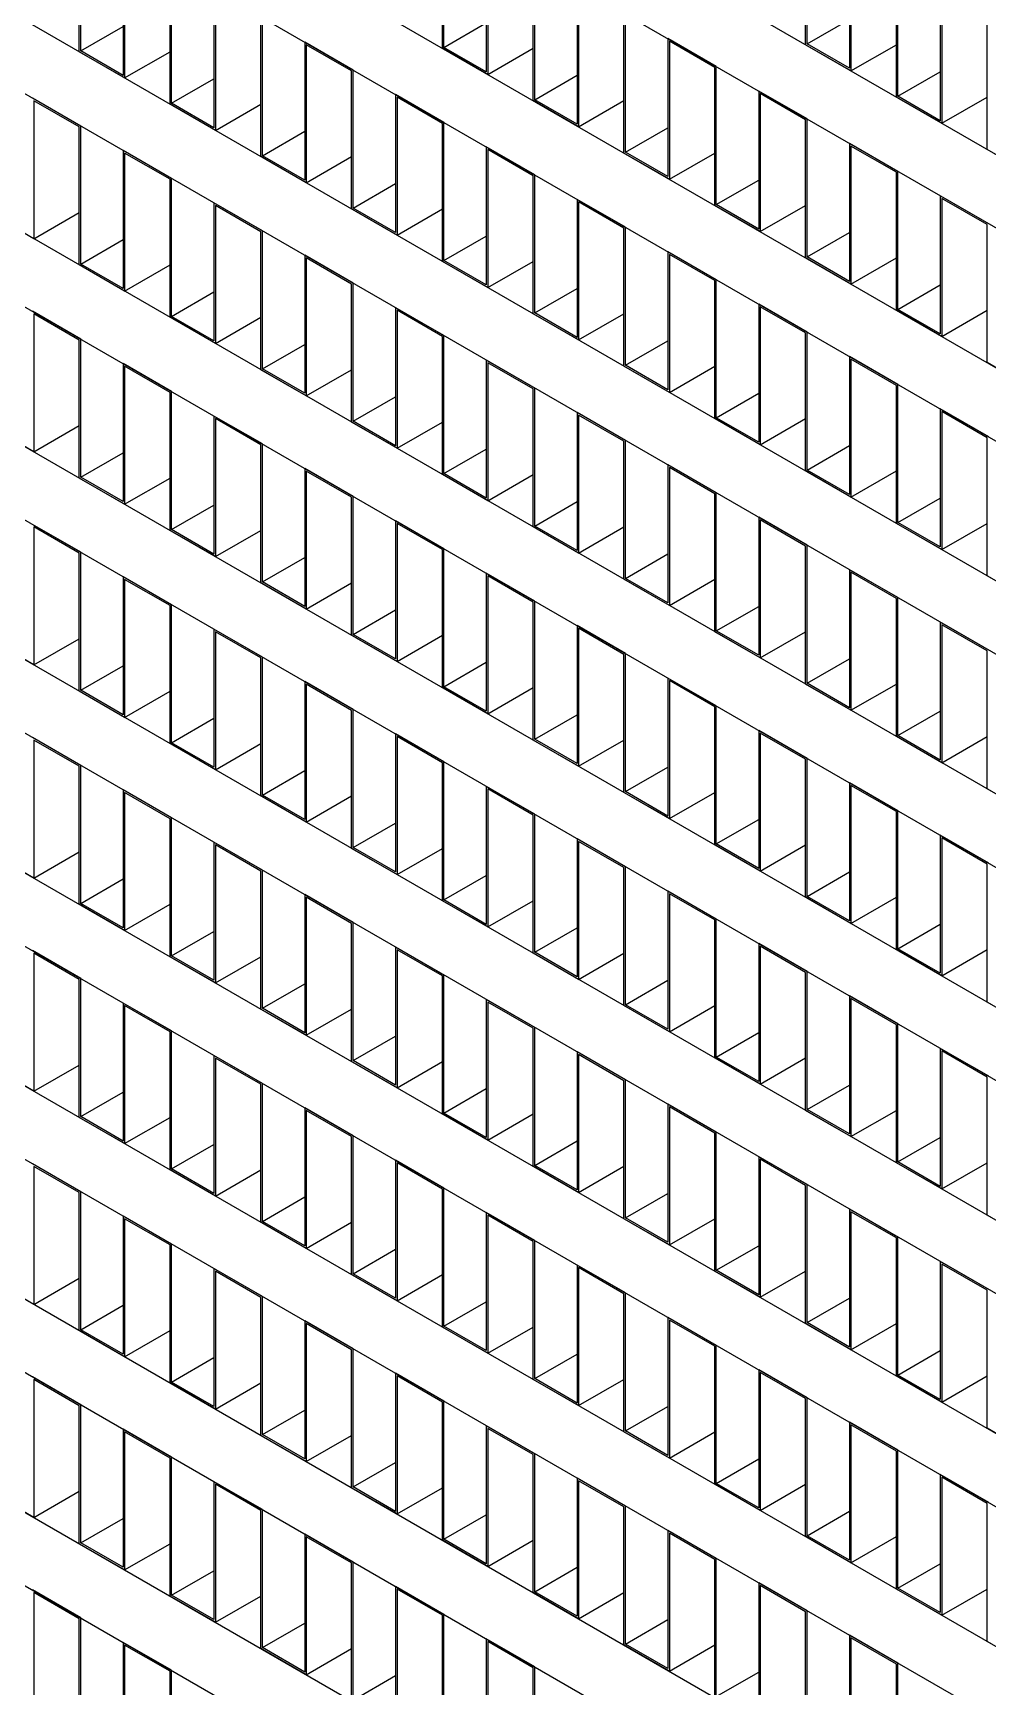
# Model space of a CAD drawing. Header units: millimetres. Extents: x -8604 to -3995, y 3123 to 6155.
# Drawn here: x -6828.1 to -6783.5, y 4936 to 5013.3 of the extents above; entities that cross this region are included whole.
import ezdxf

# ---------------------------------------------------------------- set-up
doc = ezdxf.new("R2010")
doc.units = ezdxf.units.MM

msp = doc.modelspace()

# ---------------------------------------------------------------- linework, layer by layer
at = {"color": 7, "linetype": 'Continuous', "lineweight": 25}
for p, q in [((-6930.856, 5092.939), (-6649.428, 4930.474)), ((-6930.856, 5089.509), (-6649.428, 4927.044)), ((-6930.856, 5082.977), (-6649.428, 4920.512)), ((-6930.856, 5079.547), (-6649.428, 4917.082)), ((-6930.856, 5073.015), (-6650.258, 4911.029)), ((-6930.856, 5069.586), (-6650.173, 4907.551)), ((-6930.856, 5063.053), (-6650.2, 4901.034)), ((-6930.856, 5059.624), (-6652.826, 4899.121)), ((-6930.856, 5053.092), (-6656.852, 4894.912)), ((-6930.856, 5049.662), (-6656.852, 4891.483)), ((-6930.856, 5043.13), (-6656.852, 4884.951)), ((-6930.856, 5039.7), (-6656.852, 4881.521)), ((-6930.856, 5033.168), (-6649.428, 4870.703)), ((-6930.856, 5029.738), (-6649.428, 4867.273)), ((-6930.856, 5023.206), (-6649.428, 4860.741)), ((-6930.856, 5019.777), (-6649.428, 4857.311)), ((-6791.98, 5012.767), (-6791.98, 5019.218)), ((-6791.91, 5012.808), (-6791.91, 5019.259)), ((-6825.921, 5012.438), (-6825.921, 5018.888)), ((-6825.851, 5012.478), (-6825.851, 5018.929)), ((-6808.951, 5012.603), (-6808.951, 5019.053)), ((-6808.88, 5012.643), (-6808.88, 5019.094)), ((-6823.871, 5017.786), (-6823.871, 5011.336)), ((-6823.8, 5017.664), (-6823.8, 5011.213)), ((-6806.9, 5017.951), (-6806.9, 5011.5)), ((-6806.83, 5017.829), (-6806.83, 5011.378)), ((-6789.93, 5018.116), (-6789.93, 5011.665)), ((-6789.859, 5017.994), (-6789.859, 5011.543)), ((-6821.679, 5009.988), (-6821.679, 5016.439)), ((-6821.608, 5010.029), (-6821.608, 5016.48)), ((-6804.708, 5010.153), (-6804.708, 5016.604)), ((-6804.637, 5010.194), (-6804.637, 5016.645)), ((-6787.738, 5010.318), (-6787.738, 5016.769)), ((-6787.667, 5010.359), (-6787.667, 5016.81)), ((-6802.658, 5015.502), (-6802.658, 5009.051)), ((-6802.587, 5015.379), (-6802.587, 5008.929)), ((-6785.687, 5015.667), (-6785.687, 5009.216)), ((-6785.616, 5015.544), (-6785.616, 5009.094)), ((-6819.628, 5015.337), (-6819.628, 5008.886)), ((-6819.557, 5015.214), (-6819.557, 5008.764)), ((-6817.436, 5007.539), (-6817.436, 5013.99)), ((-6817.365, 5007.58), (-6817.365, 5014.031)), ((-6800.466, 5007.704), (-6800.466, 5014.155)), ((-6800.395, 5007.745), (-6800.395, 5014.196)), ((-6791.91, 5012.808), (-6789.93, 5013.951)), ((-6783.495, 5007.869), (-6783.495, 5014.32)), ((-6930.856, 5013.244), (-6649.428, 4850.779)), ((-6825.851, 5012.478), (-6823.871, 5013.621)), ((-6808.88, 5012.643), (-6806.9, 5013.786)), ((-6798.415, 5013.053), (-6798.415, 5006.602)), ((-6796.152, 5011.746), (-6798.415, 5013.053)), ((-6823.8, 5011.213), (-6825.921, 5012.438)), ((-6823.871, 5011.336), (-6825.851, 5012.478)), ((-6823.8, 5011.213), (-6821.679, 5012.438)), ((-6815.386, 5012.888), (-6815.386, 5006.437)), ((-6813.123, 5011.581), (-6815.386, 5012.888)), ((-6813.193, 5011.541), (-6815.315, 5012.765)), ((-6815.315, 5012.765), (-6815.315, 5006.315)), ((-6806.83, 5011.378), (-6808.951, 5012.603)), ((-6806.9, 5011.5), (-6808.88, 5012.643)), ((-6806.83, 5011.378), (-6804.708, 5012.603)), ((-6796.223, 5011.706), (-6798.344, 5012.93)), ((-6798.344, 5012.93), (-6798.344, 5006.479)), ((-6789.859, 5011.543), (-6791.98, 5012.767)), ((-6789.93, 5011.665), (-6791.91, 5012.808)), ((-6789.859, 5011.543), (-6787.738, 5012.767)), ((-6813.193, 5005.09), (-6813.193, 5011.541)), ((-6813.123, 5005.131), (-6813.123, 5011.581)), ((-6796.223, 5005.255), (-6796.223, 5011.706)), ((-6796.152, 5005.296), (-6796.152, 5011.746)), ((-6787.667, 5010.359), (-6785.687, 5011.502)), ((-6821.608, 5010.029), (-6819.628, 5011.172)), ((-6804.637, 5010.194), (-6802.658, 5011.337)), ((-6825.851, 5008.967), (-6828.113, 5010.274)), ((-6825.921, 5008.927), (-6828.043, 5010.151)), ((-6828.043, 5010.151), (-6828.043, 5003.7)), ((-6819.557, 5008.764), (-6821.679, 5009.988)), ((-6819.628, 5008.886), (-6821.608, 5010.029)), ((-6819.557, 5008.764), (-6817.436, 5009.988)), ((-6811.143, 5010.439), (-6811.143, 5003.988)), ((-6808.88, 5009.132), (-6811.143, 5010.439)), ((-6808.951, 5009.091), (-6811.072, 5010.316)), ((-6811.072, 5010.316), (-6811.072, 5003.865)), ((-6802.587, 5008.929), (-6804.708, 5010.153)), ((-6802.658, 5009.051), (-6804.637, 5010.194)), ((-6802.587, 5008.929), (-6800.466, 5010.153)), ((-6794.172, 5010.603), (-6794.172, 5004.153)), ((-6791.91, 5009.297), (-6794.172, 5010.603)), ((-6791.98, 5009.256), (-6794.102, 5010.481)), ((-6794.102, 5010.481), (-6794.102, 5004.03)), ((-6785.616, 5009.094), (-6787.738, 5010.318)), ((-6785.687, 5009.216), (-6787.667, 5010.359)), ((-6785.616, 5009.094), (-6783.495, 5010.318)), ((-6930.856, 5009.815), (-6649.428, 4847.35)), ((-6791.98, 5002.806), (-6791.98, 5009.256)), ((-6791.91, 5002.846), (-6791.91, 5009.297)), ((-6825.921, 5002.476), (-6825.921, 5008.927)), ((-6825.851, 5002.517), (-6825.851, 5008.967)), ((-6817.365, 5007.58), (-6815.386, 5008.723)), ((-6808.951, 5002.641), (-6808.951, 5009.091)), ((-6808.88, 5002.682), (-6808.88, 5009.132)), ((-6800.395, 5007.745), (-6798.415, 5008.888)), ((-6823.871, 5007.824), (-6823.871, 5001.374)), ((-6821.608, 5006.518), (-6823.871, 5007.824)), ((-6821.679, 5006.477), (-6823.8, 5007.702)), ((-6823.8, 5007.702), (-6823.8, 5001.251)), ((-6806.9, 5007.989), (-6806.9, 5001.539)), ((-6804.637, 5006.683), (-6806.9, 5007.989)), ((-6804.708, 5006.642), (-6806.83, 5007.867)), ((-6806.83, 5007.867), (-6806.83, 5001.416)), ((-6798.344, 5006.479), (-6800.466, 5007.704)), ((-6798.415, 5006.602), (-6800.395, 5007.745)), ((-6798.344, 5006.479), (-6796.223, 5007.704)), ((-6789.93, 5008.154), (-6789.93, 5001.704)), ((-6787.667, 5006.848), (-6789.93, 5008.154)), ((-6787.738, 5006.807), (-6789.859, 5008.032)), ((-6789.859, 5008.032), (-6789.859, 5001.581)), ((-6781.374, 5006.644), (-6783.495, 5007.869)), ((-6815.315, 5006.315), (-6817.436, 5007.539)), ((-6815.386, 5006.437), (-6817.365, 5007.58)), ((-6815.315, 5006.315), (-6813.193, 5007.539)), ((-6787.667, 5000.397), (-6787.667, 5006.848)), ((-6821.679, 5000.027), (-6821.679, 5006.477)), ((-6821.608, 5000.067), (-6821.608, 5006.518)), ((-6813.123, 5005.131), (-6811.143, 5006.274)), ((-6804.708, 5000.192), (-6804.708, 5006.642)), ((-6804.637, 5000.232), (-6804.637, 5006.683)), ((-6796.152, 5005.296), (-6794.172, 5006.439)), ((-6787.738, 5000.356), (-6787.738, 5006.807)), ((-6819.628, 5005.375), (-6819.628, 4998.924)), ((-6817.365, 5004.069), (-6819.628, 5005.375)), ((-6802.658, 5005.54), (-6802.658, 4999.089)), ((-6800.395, 5004.234), (-6802.658, 5005.54)), ((-6800.466, 5004.193), (-6802.587, 5005.418)), ((-6802.587, 5005.418), (-6802.587, 4998.967)), ((-6794.172, 5004.153), (-6796.152, 5005.296)), ((-6785.687, 5005.705), (-6785.687, 4999.254)), ((-6783.424, 5004.399), (-6785.687, 5005.705)), ((-6783.495, 5004.358), (-6785.616, 5005.582)), ((-6785.616, 5005.582), (-6785.616, 4999.132)), ((-6828.043, 5003.7), (-6830.164, 5004.925)), ((-6828.043, 5003.7), (-6825.921, 5004.925)), ((-6817.436, 5004.028), (-6819.557, 5005.253)), ((-6819.557, 5005.253), (-6819.557, 4998.802)), ((-6811.072, 5003.865), (-6813.193, 5005.09)), ((-6811.143, 5003.988), (-6813.123, 5005.131)), ((-6811.072, 5003.865), (-6808.951, 5005.09)), ((-6794.102, 5004.03), (-6796.223, 5005.255)), ((-6794.102, 5004.03), (-6791.98, 5005.255)), ((-6817.436, 4997.577), (-6817.436, 5004.028)), ((-6817.365, 4997.618), (-6817.365, 5004.069)), ((-6808.88, 5002.682), (-6806.9, 5003.825)), ((-6800.466, 4997.742), (-6800.466, 5004.193)), ((-6800.395, 4997.783), (-6800.395, 5004.234)), ((-6791.91, 5002.846), (-6789.93, 5003.989)), ((-6783.495, 4997.907), (-6783.495, 5004.358)), ((-6930.856, 5003.283), (-6649.428, 4840.817)), ((-6825.851, 5002.517), (-6823.871, 5003.66)), ((-6798.415, 5003.091), (-6798.415, 4996.64)), ((-6796.152, 5001.785), (-6798.415, 5003.091)), ((-6823.8, 5001.251), (-6825.921, 5002.476)), ((-6823.871, 5001.374), (-6825.851, 5002.517)), ((-6823.8, 5001.251), (-6821.679, 5002.476)), ((-6815.386, 5002.926), (-6815.386, 4996.475)), ((-6813.123, 5001.62), (-6815.386, 5002.926)), ((-6813.193, 5001.579), (-6815.315, 5002.803)), ((-6815.315, 5002.803), (-6815.315, 4996.353)), ((-6806.83, 5001.416), (-6808.951, 5002.641)), ((-6806.9, 5001.539), (-6808.88, 5002.682)), ((-6806.83, 5001.416), (-6804.708, 5002.641)), ((-6796.223, 5001.744), (-6798.344, 5002.968)), ((-6798.344, 5002.968), (-6798.344, 4996.518)), ((-6789.859, 5001.581), (-6791.98, 5002.806)), ((-6789.93, 5001.704), (-6791.91, 5002.846)), ((-6789.859, 5001.581), (-6787.738, 5002.806)), ((-6813.193, 4995.128), (-6813.193, 5001.579)), ((-6813.123, 4995.169), (-6813.123, 5001.62)), ((-6796.223, 4995.293), (-6796.223, 5001.744)), ((-6796.152, 4995.334), (-6796.152, 5001.785)), ((-6787.667, 5000.397), (-6785.687, 5001.54)), ((-6821.608, 5000.067), (-6819.628, 5001.21)), ((-6804.637, 5000.232), (-6802.658, 5001.375)), ((-6825.851, 4999.006), (-6828.113, 5000.312)), ((-6825.921, 4998.965), (-6828.043, 5000.189)), ((-6828.043, 5000.189), (-6828.043, 4993.739)), ((-6819.557, 4998.802), (-6821.679, 5000.027)), ((-6819.628, 4998.924), (-6821.608, 5000.067)), ((-6819.557, 4998.802), (-6817.436, 5000.027)), ((-6811.143, 5000.477), (-6811.143, 4994.026)), ((-6808.88, 4999.17), (-6811.143, 5000.477)), ((-6808.951, 4999.13), (-6811.072, 5000.354)), ((-6811.072, 5000.354), (-6811.072, 4993.904)), ((-6802.587, 4998.967), (-6804.708, 5000.192)), ((-6802.658, 4999.089), (-6804.637, 5000.232)), ((-6802.587, 4998.967), (-6800.466, 5000.192)), ((-6794.172, 5000.642), (-6794.172, 4994.191)), ((-6791.91, 4999.335), (-6794.172, 5000.642)), ((-6791.98, 4999.295), (-6794.102, 5000.519)), ((-6794.102, 5000.519), (-6794.102, 4994.068)), ((-6785.616, 4999.132), (-6787.738, 5000.356)), ((-6785.687, 4999.254), (-6787.667, 5000.397)), ((-6785.616, 4999.132), (-6783.495, 5000.356)), ((-6930.856, 4999.853), (-6649.428, 4837.388)), ((-6808.951, 4992.679), (-6808.951, 4999.13)), ((-6808.88, 4992.72), (-6808.88, 4999.17)), ((-6791.98, 4992.844), (-6791.98, 4999.295)), ((-6791.91, 4992.885), (-6791.91, 4999.335)), ((-6825.921, 4992.514), (-6825.921, 4998.965)), ((-6825.851, 4992.555), (-6825.851, 4999.006)), ((-6817.365, 4997.618), (-6815.386, 4998.761)), ((-6800.395, 4997.783), (-6798.415, 4998.926)), ((-6823.871, 4997.863), (-6823.871, 4991.412)), ((-6821.608, 4996.556), (-6823.871, 4997.863)), ((-6821.679, 4996.515), (-6823.8, 4997.74)), ((-6823.8, 4997.74), (-6823.8, 4991.289)), ((-6815.315, 4996.353), (-6817.436, 4997.577)), ((-6815.386, 4996.475), (-6817.365, 4997.618)), ((-6815.315, 4996.353), (-6813.193, 4997.577)), ((-6806.9, 4998.027), (-6806.9, 4991.577)), ((-6804.637, 4996.721), (-6806.9, 4998.027)), ((-6804.708, 4996.68), (-6806.83, 4997.905)), ((-6806.83, 4997.905), (-6806.83, 4991.454)), ((-6798.344, 4996.518), (-6800.466, 4997.742)), ((-6798.415, 4996.64), (-6800.395, 4997.783)), ((-6798.344, 4996.518), (-6796.223, 4997.742)), ((-6789.93, 4998.192), (-6789.93, 4991.742)), ((-6787.667, 4996.886), (-6789.93, 4998.192)), ((-6787.738, 4996.845), (-6789.859, 4998.07)), ((-6789.859, 4998.07), (-6789.859, 4991.619)), ((-6781.374, 4996.683), (-6783.495, 4997.907)), ((-6787.738, 4990.395), (-6787.738, 4996.845)), ((-6787.667, 4990.435), (-6787.667, 4996.886)), ((-6821.679, 4990.065), (-6821.679, 4996.515)), ((-6821.608, 4990.106), (-6821.608, 4996.556)), ((-6813.123, 4995.169), (-6811.143, 4996.312)), ((-6804.708, 4990.23), (-6804.708, 4996.68)), ((-6804.637, 4990.271), (-6804.637, 4996.721)), ((-6796.152, 4995.334), (-6794.172, 4996.477)), ((-6819.628, 4995.413), (-6819.628, 4988.963)), ((-6817.365, 4994.107), (-6819.628, 4995.413)), ((-6817.436, 4994.066), (-6819.557, 4995.291)), ((-6819.557, 4995.291), (-6819.557, 4988.84)), ((-6802.658, 4995.578), (-6802.658, 4989.128)), ((-6800.395, 4994.272), (-6802.658, 4995.578)), ((-6800.466, 4994.231), (-6802.587, 4995.456)), ((-6802.587, 4995.456), (-6802.587, 4989.005)), ((-6794.102, 4994.068), (-6796.223, 4995.293)), ((-6794.172, 4994.191), (-6796.152, 4995.334)), ((-6794.102, 4994.068), (-6791.98, 4995.293)), ((-6785.687, 4995.743), (-6785.687, 4989.292)), ((-6783.424, 4994.437), (-6785.687, 4995.743)), ((-6783.495, 4994.396), (-6785.616, 4995.621)), ((-6785.616, 4995.621), (-6785.616, 4989.17)), ((-6828.043, 4993.739), (-6830.164, 4994.963)), ((-6828.043, 4993.739), (-6825.921, 4994.963)), ((-6811.072, 4993.904), (-6813.193, 4995.128)), ((-6811.143, 4994.026), (-6813.123, 4995.169)), ((-6811.072, 4993.904), (-6808.951, 4995.128)), ((-6825.851, 4992.555), (-6823.871, 4993.698)), ((-6817.436, 4987.616), (-6817.436, 4994.066)), ((-6817.365, 4987.656), (-6817.365, 4994.107)), ((-6808.88, 4992.72), (-6806.9, 4993.863)), ((-6800.466, 4987.78), (-6800.466, 4994.231)), ((-6800.395, 4987.821), (-6800.395, 4994.272)), ((-6791.91, 4992.885), (-6789.93, 4994.028)), ((-6783.495, 4987.945), (-6783.495, 4994.396)), ((-6815.386, 4992.964), (-6815.386, 4986.513)), ((-6813.123, 4991.658), (-6815.386, 4992.964)), ((-6798.415, 4993.129), (-6798.415, 4986.678)), ((-6796.152, 4991.823), (-6798.415, 4993.129)), ((-6796.223, 4991.782), (-6798.344, 4993.007)), ((-6798.344, 4993.007), (-6798.344, 4986.556)), ((-6823.8, 4991.289), (-6825.921, 4992.514)), ((-6823.871, 4991.412), (-6825.851, 4992.555)), ((-6823.8, 4991.289), (-6821.679, 4992.514)), ((-6813.193, 4991.617), (-6815.315, 4992.842)), ((-6815.315, 4992.842), (-6815.315, 4986.391)), ((-6806.83, 4991.454), (-6808.951, 4992.679)), ((-6806.9, 4991.577), (-6808.88, 4992.72)), ((-6806.83, 4991.454), (-6804.708, 4992.679)), ((-6789.859, 4991.619), (-6791.98, 4992.844)), ((-6789.93, 4991.742), (-6791.91, 4992.885)), ((-6789.859, 4991.619), (-6787.738, 4992.844)), ((-6813.193, 4985.166), (-6813.193, 4991.617)), ((-6813.123, 4985.207), (-6813.123, 4991.658)), ((-6804.637, 4990.271), (-6802.658, 4991.414)), ((-6796.223, 4985.331), (-6796.223, 4991.782)), ((-6796.152, 4985.372), (-6796.152, 4991.823)), ((-6787.667, 4990.435), (-6785.687, 4991.578)), ((-6821.608, 4990.106), (-6819.628, 4991.249)), ((-6794.172, 4990.68), (-6794.172, 4984.229)), ((-6791.91, 4989.374), (-6794.172, 4990.68)), ((-6825.851, 4989.044), (-6828.113, 4990.35)), ((-6825.921, 4989.003), (-6828.043, 4990.228)), ((-6828.043, 4990.228), (-6828.043, 4983.777)), ((-6819.557, 4988.84), (-6821.679, 4990.065)), ((-6819.628, 4988.963), (-6821.608, 4990.106)), ((-6819.557, 4988.84), (-6817.436, 4990.065)), ((-6811.143, 4990.515), (-6811.143, 4984.064)), ((-6808.88, 4989.209), (-6811.143, 4990.515)), ((-6808.951, 4989.168), (-6811.072, 4990.392)), ((-6811.072, 4990.392), (-6811.072, 4983.942)), ((-6802.587, 4989.005), (-6804.708, 4990.23)), ((-6802.658, 4989.128), (-6804.637, 4990.271)), ((-6802.587, 4989.005), (-6800.466, 4990.23)), ((-6791.98, 4989.333), (-6794.102, 4990.557)), ((-6794.102, 4990.557), (-6794.102, 4984.107)), ((-6785.616, 4989.17), (-6787.738, 4990.395)), ((-6785.687, 4989.292), (-6787.667, 4990.435)), ((-6785.616, 4989.17), (-6783.495, 4990.395)), ((-6808.951, 4982.717), (-6808.951, 4989.168)), ((-6808.88, 4982.758), (-6808.88, 4989.209)), ((-6791.98, 4982.882), (-6791.98, 4989.333)), ((-6791.91, 4982.923), (-6791.91, 4989.374)), ((-6825.921, 4982.552), (-6825.921, 4989.003)), ((-6825.851, 4982.593), (-6825.851, 4989.044)), ((-6817.365, 4987.656), (-6815.386, 4988.799)), ((-6800.395, 4987.821), (-6798.415, 4988.964)), ((-6823.871, 4987.901), (-6823.871, 4981.45)), ((-6821.608, 4986.595), (-6823.871, 4987.901)), ((-6821.679, 4986.554), (-6823.8, 4987.778)), ((-6823.8, 4987.778), (-6823.8, 4981.328)), ((-6815.315, 4986.391), (-6817.436, 4987.616)), ((-6815.386, 4986.513), (-6817.365, 4987.656)), ((-6815.315, 4986.391), (-6813.193, 4987.616)), ((-6806.9, 4988.066), (-6806.9, 4981.615)), ((-6804.637, 4986.759), (-6806.9, 4988.066)), ((-6804.708, 4986.719), (-6806.83, 4987.943)), ((-6806.83, 4987.943), (-6806.83, 4981.493)), ((-6798.344, 4986.556), (-6800.466, 4987.78)), ((-6798.415, 4986.678), (-6800.395, 4987.821)), ((-6798.344, 4986.556), (-6796.223, 4987.78)), ((-6789.93, 4988.231), (-6789.93, 4981.78)), ((-6787.667, 4986.924), (-6789.93, 4988.231)), ((-6787.738, 4986.883), (-6789.859, 4988.108)), ((-6789.859, 4988.108), (-6789.859, 4981.657)), ((-6781.374, 4986.721), (-6783.495, 4987.945)), ((-6804.637, 4980.309), (-6804.637, 4986.759)), ((-6787.738, 4980.433), (-6787.738, 4986.883)), ((-6787.667, 4980.474), (-6787.667, 4986.924)), ((-6821.679, 4980.103), (-6821.679, 4986.554)), ((-6821.608, 4980.144), (-6821.608, 4986.595)), ((-6813.123, 4985.207), (-6811.143, 4986.35)), ((-6804.708, 4980.268), (-6804.708, 4986.719)), ((-6796.152, 4985.372), (-6794.172, 4986.515)), ((-6819.628, 4985.452), (-6819.628, 4979.001)), ((-6817.365, 4984.145), (-6819.628, 4985.452)), ((-6817.436, 4984.104), (-6819.557, 4985.329)), ((-6819.557, 4985.329), (-6819.557, 4978.878)), ((-6811.143, 4984.064), (-6813.123, 4985.207)), ((-6802.658, 4985.616), (-6802.658, 4979.166)), ((-6800.395, 4984.31), (-6802.658, 4985.616)), ((-6800.466, 4984.269), (-6802.587, 4985.494)), ((-6802.587, 4985.494), (-6802.587, 4979.043)), ((-6794.102, 4984.107), (-6796.223, 4985.331)), ((-6794.172, 4984.229), (-6796.152, 4985.372)), ((-6794.102, 4984.107), (-6791.98, 4985.331)), ((-6785.687, 4985.781), (-6785.687, 4979.331)), ((-6783.424, 4984.475), (-6785.687, 4985.781)), ((-6783.495, 4984.434), (-6785.616, 4985.659)), ((-6785.616, 4985.659), (-6785.616, 4979.208)), ((-6828.043, 4983.777), (-6830.164, 4985.001)), ((-6828.043, 4983.777), (-6825.921, 4985.001)), ((-6811.072, 4983.942), (-6813.193, 4985.166)), ((-6811.072, 4983.942), (-6808.951, 4985.166)), ((-6783.495, 4977.984), (-6783.495, 4984.434)), ((-6825.851, 4982.593), (-6823.871, 4983.736)), ((-6817.436, 4977.654), (-6817.436, 4984.104)), ((-6817.365, 4977.695), (-6817.365, 4984.145)), ((-6808.88, 4982.758), (-6806.9, 4983.901)), ((-6800.466, 4977.819), (-6800.466, 4984.269)), ((-6800.395, 4977.86), (-6800.395, 4984.31)), ((-6791.91, 4982.923), (-6789.93, 4984.066)), ((-6815.386, 4983.002), (-6815.386, 4976.552)), ((-6813.123, 4981.696), (-6815.386, 4983.002)), ((-6813.193, 4981.655), (-6815.315, 4982.88)), ((-6815.315, 4982.88), (-6815.315, 4976.429)), ((-6798.415, 4983.167), (-6798.415, 4976.717)), ((-6796.152, 4981.861), (-6798.415, 4983.167)), ((-6796.223, 4981.82), (-6798.344, 4983.045)), ((-6798.344, 4983.045), (-6798.344, 4976.594)), ((-6789.859, 4981.657), (-6791.98, 4982.882)), ((-6789.93, 4981.78), (-6791.91, 4982.923)), ((-6789.859, 4981.657), (-6787.738, 4982.882)), ((-6823.8, 4981.328), (-6825.921, 4982.552)), ((-6823.871, 4981.45), (-6825.851, 4982.593)), ((-6823.8, 4981.328), (-6821.679, 4982.552)), ((-6806.83, 4981.493), (-6808.951, 4982.717)), ((-6806.9, 4981.615), (-6808.88, 4982.758)), ((-6806.83, 4981.493), (-6804.708, 4982.717)), ((-6813.193, 4975.205), (-6813.193, 4981.655)), ((-6813.123, 4975.245), (-6813.123, 4981.696)), ((-6804.637, 4980.309), (-6802.658, 4981.452)), ((-6796.223, 4975.369), (-6796.223, 4981.82)), ((-6796.152, 4975.41), (-6796.152, 4981.861)), ((-6787.667, 4980.474), (-6785.687, 4981.617)), ((-6821.608, 4980.144), (-6819.628, 4981.287)), ((-6811.143, 4980.553), (-6811.143, 4974.102)), ((-6808.88, 4979.247), (-6811.143, 4980.553)), ((-6794.172, 4980.718), (-6794.172, 4974.267)), ((-6791.91, 4979.412), (-6794.172, 4980.718)), ((-6791.98, 4979.371), (-6794.102, 4980.596)), ((-6794.102, 4980.596), (-6794.102, 4974.145)), ((-6825.851, 4979.082), (-6828.113, 4980.388)), ((-6825.921, 4979.041), (-6828.043, 4980.266)), ((-6828.043, 4980.266), (-6828.043, 4973.815)), ((-6819.557, 4978.878), (-6821.679, 4980.103)), ((-6819.628, 4979.001), (-6821.608, 4980.144)), ((-6819.557, 4978.878), (-6817.436, 4980.103)), ((-6808.951, 4979.206), (-6811.072, 4980.431)), ((-6811.072, 4980.431), (-6811.072, 4973.98)), ((-6802.587, 4979.043), (-6804.708, 4980.268)), ((-6802.658, 4979.166), (-6804.637, 4980.309)), ((-6802.587, 4979.043), (-6800.466, 4980.268)), ((-6785.616, 4979.208), (-6787.738, 4980.433)), ((-6785.687, 4979.331), (-6787.667, 4980.474)), ((-6785.616, 4979.208), (-6783.495, 4980.433)), ((-6825.921, 4972.59), (-6825.921, 4979.041)), ((-6825.851, 4972.631), (-6825.851, 4979.082)), ((-6808.951, 4972.755), (-6808.951, 4979.206)), ((-6808.88, 4972.796), (-6808.88, 4979.247)), ((-6791.98, 4972.92), (-6791.98, 4979.371)), ((-6791.91, 4972.961), (-6791.91, 4979.412)), ((-6817.365, 4977.695), (-6815.386, 4978.838)), ((-6800.395, 4977.86), (-6798.415, 4979.003)), ((-6789.93, 4978.269), (-6789.93, 4971.818)), ((-6787.667, 4976.963), (-6789.93, 4978.269)), ((-6823.871, 4977.939), (-6823.871, 4971.488)), ((-6821.608, 4976.633), (-6823.871, 4977.939)), ((-6821.679, 4976.592), (-6823.8, 4977.817)), ((-6823.8, 4977.817), (-6823.8, 4971.366)), ((-6815.315, 4976.429), (-6817.436, 4977.654)), ((-6815.386, 4976.552), (-6817.365, 4977.695)), ((-6815.315, 4976.429), (-6813.193, 4977.654)), ((-6806.9, 4978.104), (-6806.9, 4971.653)), ((-6804.637, 4976.798), (-6806.9, 4978.104)), ((-6804.708, 4976.757), (-6806.83, 4977.981)), ((-6806.83, 4977.981), (-6806.83, 4971.531)), ((-6798.344, 4976.594), (-6800.466, 4977.819)), ((-6798.415, 4976.717), (-6800.395, 4977.86)), ((-6798.344, 4976.594), (-6796.223, 4977.819)), ((-6787.738, 4976.922), (-6789.859, 4978.146)), ((-6789.859, 4978.146), (-6789.859, 4971.696)), ((-6781.374, 4976.759), (-6783.495, 4977.984)), ((-6804.708, 4970.306), (-6804.708, 4976.757)), ((-6804.637, 4970.347), (-6804.637, 4976.798)), ((-6787.738, 4970.471), (-6787.738, 4976.922)), ((-6787.667, 4970.512), (-6787.667, 4976.963)), ((-6821.679, 4970.141), (-6821.679, 4976.592)), ((-6821.608, 4970.182), (-6821.608, 4976.633)), ((-6813.123, 4975.245), (-6811.143, 4976.388)), ((-6796.152, 4975.41), (-6794.172, 4976.553)), ((-6819.628, 4975.49), (-6819.628, 4969.039)), ((-6817.365, 4974.184), (-6819.628, 4975.49)), ((-6817.436, 4974.143), (-6819.557, 4975.367)), ((-6819.557, 4975.367), (-6819.557, 4968.917)), ((-6811.072, 4973.98), (-6813.193, 4975.205)), ((-6811.143, 4974.102), (-6813.123, 4975.245)), ((-6811.072, 4973.98), (-6808.951, 4975.205)), ((-6802.658, 4975.655), (-6802.658, 4969.204)), ((-6800.395, 4974.348), (-6802.658, 4975.655)), ((-6800.466, 4974.308), (-6802.587, 4975.532)), ((-6802.587, 4975.532), (-6802.587, 4969.082)), ((-6794.102, 4974.145), (-6796.223, 4975.369)), ((-6794.172, 4974.267), (-6796.152, 4975.41)), ((-6794.102, 4974.145), (-6791.98, 4975.369)), ((-6785.687, 4975.82), (-6785.687, 4969.369)), ((-6783.424, 4974.513), (-6785.687, 4975.82)), ((-6783.495, 4974.472), (-6785.616, 4975.697)), ((-6785.616, 4975.697), (-6785.616, 4969.246)), ((-6828.043, 4973.815), (-6830.164, 4975.04)), ((-6828.043, 4973.815), (-6825.921, 4975.04)), ((-6783.495, 4968.022), (-6783.495, 4974.472)), ((-6825.851, 4972.631), (-6823.871, 4973.774)), ((-6817.436, 4967.692), (-6817.436, 4974.143)), ((-6817.365, 4967.733), (-6817.365, 4974.184)), ((-6808.88, 4972.796), (-6806.9, 4973.939)), ((-6800.466, 4967.857), (-6800.466, 4974.308)), ((-6800.395, 4967.898), (-6800.395, 4974.348)), ((-6791.91, 4972.961), (-6789.93, 4974.104)), ((-6815.386, 4973.041), (-6815.386, 4966.59)), ((-6813.123, 4971.734), (-6815.386, 4973.041)), ((-6813.193, 4971.693), (-6815.315, 4972.918)), ((-6815.315, 4972.918), (-6815.315, 4966.467)), ((-6798.415, 4973.205), (-6798.415, 4966.755)), ((-6796.152, 4971.899), (-6798.415, 4973.205)), ((-6796.223, 4971.858), (-6798.344, 4973.083)), ((-6798.344, 4973.083), (-6798.344, 4966.632)), ((-6789.859, 4971.696), (-6791.98, 4972.92)), ((-6789.93, 4971.818), (-6791.91, 4972.961)), ((-6789.859, 4971.696), (-6787.738, 4972.92)), ((-6823.8, 4971.366), (-6825.921, 4972.59)), ((-6823.871, 4971.488), (-6825.851, 4972.631)), ((-6823.8, 4971.366), (-6821.679, 4972.59)), ((-6806.83, 4971.531), (-6808.951, 4972.755)), ((-6806.9, 4971.653), (-6808.88, 4972.796)), ((-6806.83, 4971.531), (-6804.708, 4972.755)), ((-6821.608, 4970.182), (-6819.628, 4971.325)), ((-6813.193, 4965.243), (-6813.193, 4971.693)), ((-6813.123, 4965.284), (-6813.123, 4971.734)), ((-6804.637, 4970.347), (-6802.658, 4971.49)), ((-6796.223, 4965.408), (-6796.223, 4971.858)), ((-6796.152, 4965.449), (-6796.152, 4971.899)), ((-6787.667, 4970.512), (-6785.687, 4971.655)), ((-6811.143, 4970.591), (-6811.143, 4964.141)), ((-6808.88, 4969.285), (-6811.143, 4970.591)), ((-6794.172, 4970.756), (-6794.172, 4964.306)), ((-6791.91, 4969.45), (-6794.172, 4970.756)), ((-6791.98, 4969.409), (-6794.102, 4970.634)), ((-6794.102, 4970.634), (-6794.102, 4964.183)), ((-6785.687, 4969.369), (-6787.667, 4970.512)), ((-6825.851, 4969.12), (-6828.113, 4970.426)), ((-6825.921, 4969.079), (-6828.043, 4970.304)), ((-6828.043, 4970.304), (-6828.043, 4963.853)), ((-6819.557, 4968.917), (-6821.679, 4970.141)), ((-6819.628, 4969.039), (-6821.608, 4970.182)), ((-6819.557, 4968.917), (-6817.436, 4970.141)), ((-6808.951, 4969.244), (-6811.072, 4970.469)), ((-6811.072, 4970.469), (-6811.072, 4964.018)), ((-6802.587, 4969.082), (-6804.708, 4970.306)), ((-6802.658, 4969.204), (-6804.637, 4970.347)), ((-6802.587, 4969.082), (-6800.466, 4970.306)), ((-6785.616, 4969.246), (-6787.738, 4970.471)), ((-6785.616, 4969.246), (-6783.495, 4970.471)), ((-6825.921, 4962.629), (-6825.921, 4969.079)), ((-6825.851, 4962.669), (-6825.851, 4969.12)), ((-6808.951, 4962.794), (-6808.951, 4969.244)), ((-6808.88, 4962.834), (-6808.88, 4969.285)), ((-6800.395, 4967.898), (-6798.415, 4969.041)), ((-6791.98, 4962.958), (-6791.98, 4969.409)), ((-6791.91, 4962.999), (-6791.91, 4969.45)), ((-6817.365, 4967.733), (-6815.386, 4968.876)), ((-6789.93, 4968.307), (-6789.93, 4961.856)), ((-6787.667, 4967.001), (-6789.93, 4968.307)), ((-6823.871, 4967.977), (-6823.871, 4961.527)), ((-6821.608, 4966.671), (-6823.871, 4967.977)), ((-6821.679, 4966.63), (-6823.8, 4967.855)), ((-6823.8, 4967.855), (-6823.8, 4961.404)), ((-6815.315, 4966.467), (-6817.436, 4967.692)), ((-6815.386, 4966.59), (-6817.365, 4967.733)), ((-6815.315, 4966.467), (-6813.193, 4967.692)), ((-6806.9, 4968.142), (-6806.9, 4961.691)), ((-6804.637, 4966.836), (-6806.9, 4968.142)), ((-6804.708, 4966.795), (-6806.83, 4968.02)), ((-6806.83, 4968.02), (-6806.83, 4961.569)), ((-6798.344, 4966.632), (-6800.466, 4967.857)), ((-6798.415, 4966.755), (-6800.395, 4967.898)), ((-6798.344, 4966.632), (-6796.223, 4967.857)), ((-6787.738, 4966.96), (-6789.859, 4968.185)), ((-6789.859, 4968.185), (-6789.859, 4961.734)), ((-6781.374, 4966.797), (-6783.495, 4968.022)), ((-6821.608, 4960.22), (-6821.608, 4966.671)), ((-6804.708, 4960.344), (-6804.708, 4966.795)), ((-6804.637, 4960.385), (-6804.637, 4966.836)), ((-6787.738, 4960.509), (-6787.738, 4966.96)), ((-6787.667, 4960.55), (-6787.667, 4967.001)), ((-6821.679, 4960.179), (-6821.679, 4966.63)), ((-6813.123, 4965.284), (-6811.143, 4966.427)), ((-6796.152, 4965.449), (-6794.172, 4966.591)), ((-6819.628, 4965.528), (-6819.628, 4959.077)), ((-6817.365, 4964.222), (-6819.628, 4965.528)), ((-6817.436, 4964.181), (-6819.557, 4965.405)), ((-6819.557, 4965.405), (-6819.557, 4958.955)), ((-6811.072, 4964.018), (-6813.193, 4965.243)), ((-6811.143, 4964.141), (-6813.123, 4965.284)), ((-6811.072, 4964.018), (-6808.951, 4965.243)), ((-6802.658, 4965.693), (-6802.658, 4959.242)), ((-6800.395, 4964.387), (-6802.658, 4965.693)), ((-6800.466, 4964.346), (-6802.587, 4965.57)), ((-6802.587, 4965.57), (-6802.587, 4959.12)), ((-6794.102, 4964.183), (-6796.223, 4965.408)), ((-6794.172, 4964.306), (-6796.152, 4965.449)), ((-6794.102, 4964.183), (-6791.98, 4965.408)), ((-6785.687, 4965.858), (-6785.687, 4959.407)), ((-6783.424, 4964.552), (-6785.687, 4965.858)), ((-6783.495, 4964.511), (-6785.616, 4965.735)), ((-6785.616, 4965.735), (-6785.616, 4959.285)), ((-6828.043, 4963.853), (-6830.164, 4965.078)), ((-6828.043, 4963.853), (-6825.921, 4965.078)), ((-6800.466, 4957.895), (-6800.466, 4964.346)), ((-6800.395, 4957.936), (-6800.395, 4964.387)), ((-6783.495, 4958.06), (-6783.495, 4964.511)), ((-6825.851, 4962.669), (-6823.871, 4963.812)), ((-6817.436, 4957.73), (-6817.436, 4964.181)), ((-6817.365, 4957.771), (-6817.365, 4964.222)), ((-6808.88, 4962.834), (-6806.9, 4963.977)), ((-6791.91, 4962.999), (-6789.93, 4964.142)), ((-6815.386, 4963.079), (-6815.386, 4956.628)), ((-6813.123, 4961.772), (-6815.386, 4963.079)), ((-6813.193, 4961.732), (-6815.315, 4962.956)), ((-6815.315, 4962.956), (-6815.315, 4956.506)), ((-6806.83, 4961.569), (-6808.951, 4962.794)), ((-6806.9, 4961.691), (-6808.88, 4962.834)), ((-6806.83, 4961.569), (-6804.708, 4962.794)), ((-6798.415, 4963.244), (-6798.415, 4956.793)), ((-6796.152, 4961.937), (-6798.415, 4963.244)), ((-6796.223, 4961.897), (-6798.344, 4963.121)), ((-6798.344, 4963.121), (-6798.344, 4956.67)), ((-6789.859, 4961.734), (-6791.98, 4962.958)), ((-6789.93, 4961.856), (-6791.91, 4962.999)), ((-6789.859, 4961.734), (-6787.738, 4962.958)), ((-6823.8, 4961.404), (-6825.921, 4962.629)), ((-6823.871, 4961.527), (-6825.851, 4962.669)), ((-6823.8, 4961.404), (-6821.679, 4962.629)), ((-6821.608, 4960.22), (-6819.628, 4961.363)), ((-6813.193, 4955.281), (-6813.193, 4961.732)), ((-6813.123, 4955.322), (-6813.123, 4961.772)), ((-6804.637, 4960.385), (-6802.658, 4961.528)), ((-6796.223, 4955.446), (-6796.223, 4961.897)), ((-6796.152, 4955.487), (-6796.152, 4961.937)), ((-6787.667, 4960.55), (-6785.687, 4961.693)), ((-6825.851, 4959.158), (-6828.113, 4960.465)), ((-6811.143, 4960.63), (-6811.143, 4954.179)), ((-6808.88, 4959.323), (-6811.143, 4960.63)), ((-6808.951, 4959.282), (-6811.072, 4960.507)), ((-6811.072, 4960.507), (-6811.072, 4954.056)), ((-6794.172, 4960.794), (-6794.172, 4954.344)), ((-6791.91, 4959.488), (-6794.172, 4960.794)), ((-6791.98, 4959.447), (-6794.102, 4960.672)), ((-6794.102, 4960.672), (-6794.102, 4954.221)), ((-6785.616, 4959.285), (-6787.738, 4960.509)), ((-6785.687, 4959.407), (-6787.667, 4960.55)), ((-6785.616, 4959.285), (-6783.495, 4960.509)), ((-6825.921, 4959.118), (-6828.043, 4960.342)), ((-6828.043, 4960.342), (-6828.043, 4953.891)), ((-6819.557, 4958.955), (-6821.679, 4960.179)), ((-6819.628, 4959.077), (-6821.608, 4960.22)), ((-6819.557, 4958.955), (-6817.436, 4960.179)), ((-6802.587, 4959.12), (-6804.708, 4960.344)), ((-6802.658, 4959.242), (-6804.637, 4960.385)), ((-6802.587, 4959.12), (-6800.466, 4960.344)), ((-6825.921, 4952.667), (-6825.921, 4959.118)), ((-6825.851, 4952.708), (-6825.851, 4959.158)), ((-6817.365, 4957.771), (-6815.386, 4958.914)), ((-6808.951, 4952.832), (-6808.951, 4959.282)), ((-6808.88, 4952.873), (-6808.88, 4959.323)), ((-6800.395, 4957.936), (-6798.415, 4959.079)), ((-6791.98, 4952.997), (-6791.98, 4959.447)), ((-6791.91, 4953.037), (-6791.91, 4959.488)), ((-6806.9, 4958.18), (-6806.9, 4951.73)), ((-6804.637, 4956.874), (-6806.9, 4958.18)), ((-6789.93, 4958.345), (-6789.93, 4951.895)), ((-6787.667, 4957.039), (-6789.93, 4958.345)), ((-6787.738, 4956.998), (-6789.859, 4958.223)), ((-6789.859, 4958.223), (-6789.859, 4951.772)), ((-6823.871, 4958.015), (-6823.871, 4951.565)), ((-6821.608, 4956.709), (-6823.871, 4958.015)), ((-6821.679, 4956.668), (-6823.8, 4957.893)), ((-6823.8, 4957.893), (-6823.8, 4951.442)), ((-6815.315, 4956.506), (-6817.436, 4957.73)), ((-6815.386, 4956.628), (-6817.365, 4957.771)), ((-6815.315, 4956.506), (-6813.193, 4957.73)), ((-6804.708, 4956.833), (-6806.83, 4958.058)), ((-6806.83, 4958.058), (-6806.83, 4951.607)), ((-6798.344, 4956.67), (-6800.466, 4957.895)), ((-6798.415, 4956.793), (-6800.395, 4957.936)), ((-6798.344, 4956.67), (-6796.223, 4957.895)), ((-6781.374, 4956.835), (-6783.495, 4958.06)), ((-6821.679, 4950.218), (-6821.679, 4956.668)), ((-6821.608, 4950.258), (-6821.608, 4956.709)), ((-6804.708, 4950.383), (-6804.708, 4956.833)), ((-6804.637, 4950.423), (-6804.637, 4956.874)), ((-6796.152, 4955.487), (-6794.172, 4956.63)), ((-6787.738, 4950.547), (-6787.738, 4956.998)), ((-6787.667, 4950.588), (-6787.667, 4957.039)), ((-6813.123, 4955.322), (-6811.143, 4956.465)), ((-6785.687, 4955.896), (-6785.687, 4949.445)), ((-6783.424, 4954.59), (-6785.687, 4955.896)), ((-6828.043, 4953.891), (-6830.164, 4955.116)), ((-6828.043, 4953.891), (-6825.921, 4955.116)), ((-6819.628, 4955.566), (-6819.628, 4949.115)), ((-6817.365, 4954.26), (-6819.628, 4955.566)), ((-6817.436, 4954.219), (-6819.557, 4955.444)), ((-6819.557, 4955.444), (-6819.557, 4948.993)), ((-6811.072, 4954.056), (-6813.193, 4955.281)), ((-6811.143, 4954.179), (-6813.123, 4955.322)), ((-6811.072, 4954.056), (-6808.951, 4955.281)), ((-6802.658, 4955.731), (-6802.658, 4949.28)), ((-6800.395, 4954.425), (-6802.658, 4955.731)), ((-6800.466, 4954.384), (-6802.587, 4955.609)), ((-6802.587, 4955.609), (-6802.587, 4949.158)), ((-6794.102, 4954.221), (-6796.223, 4955.446)), ((-6794.172, 4954.344), (-6796.152, 4955.487)), ((-6794.102, 4954.221), (-6791.98, 4955.446)), ((-6783.495, 4954.549), (-6785.616, 4955.773)), ((-6785.616, 4955.773), (-6785.616, 4949.323)), ((-6800.466, 4947.933), (-6800.466, 4954.384)), ((-6800.395, 4947.974), (-6800.395, 4954.425)), ((-6783.495, 4948.098), (-6783.495, 4954.549)), ((-6825.851, 4952.708), (-6823.871, 4953.851)), ((-6817.436, 4947.768), (-6817.436, 4954.219)), ((-6817.365, 4947.809), (-6817.365, 4954.26)), ((-6808.88, 4952.873), (-6806.9, 4954.016)), ((-6791.91, 4953.037), (-6789.93, 4954.18)), ((-6815.386, 4953.117), (-6815.386, 4946.666)), ((-6813.123, 4951.811), (-6815.386, 4953.117)), ((-6813.193, 4951.77), (-6815.315, 4952.994)), ((-6815.315, 4952.994), (-6815.315, 4946.544)), ((-6806.83, 4951.607), (-6808.951, 4952.832)), ((-6806.9, 4951.73), (-6808.88, 4952.873)), ((-6806.83, 4951.607), (-6804.708, 4952.832)), ((-6798.415, 4953.282), (-6798.415, 4946.831)), ((-6796.152, 4951.976), (-6798.415, 4953.282)), ((-6796.223, 4951.935), (-6798.344, 4953.159)), ((-6798.344, 4953.159), (-6798.344, 4946.709)), ((-6789.859, 4951.772), (-6791.98, 4952.997)), ((-6789.93, 4951.895), (-6791.91, 4953.037)), ((-6789.859, 4951.772), (-6787.738, 4952.997)), ((-6823.8, 4951.442), (-6825.921, 4952.667)), ((-6823.871, 4951.565), (-6825.851, 4952.708)), ((-6823.8, 4951.442), (-6821.679, 4952.667)), ((-6796.152, 4945.525), (-6796.152, 4951.976)), ((-6821.608, 4950.258), (-6819.628, 4951.401)), ((-6813.193, 4945.319), (-6813.193, 4951.77)), ((-6813.123, 4945.36), (-6813.123, 4951.811)), ((-6804.637, 4950.423), (-6802.658, 4951.566)), ((-6796.223, 4945.484), (-6796.223, 4951.935)), ((-6787.667, 4950.588), (-6785.687, 4951.731)), ((-6825.851, 4949.197), (-6828.113, 4950.503)), ((-6811.143, 4950.668), (-6811.143, 4944.217)), ((-6808.88, 4949.361), (-6811.143, 4950.668)), ((-6808.951, 4949.321), (-6811.072, 4950.545)), ((-6811.072, 4950.545), (-6811.072, 4944.095)), ((-6802.658, 4949.28), (-6804.637, 4950.423)), ((-6794.172, 4950.833), (-6794.172, 4944.382)), ((-6791.91, 4949.526), (-6794.172, 4950.833)), ((-6791.98, 4949.486), (-6794.102, 4950.71)), ((-6794.102, 4950.71), (-6794.102, 4944.259)), ((-6785.616, 4949.323), (-6787.738, 4950.547)), ((-6785.687, 4949.445), (-6787.667, 4950.588)), ((-6785.616, 4949.323), (-6783.495, 4950.547)), ((-6825.921, 4949.156), (-6828.043, 4950.38)), ((-6828.043, 4950.38), (-6828.043, 4943.93)), ((-6819.557, 4948.993), (-6821.679, 4950.218)), ((-6819.628, 4949.115), (-6821.608, 4950.258)), ((-6819.557, 4948.993), (-6817.436, 4950.218)), ((-6802.587, 4949.158), (-6804.708, 4950.383)), ((-6802.587, 4949.158), (-6800.466, 4950.383)), ((-6825.921, 4942.705), (-6825.921, 4949.156)), ((-6825.851, 4942.746), (-6825.851, 4949.197)), ((-6817.365, 4947.809), (-6815.386, 4948.952)), ((-6808.951, 4942.87), (-6808.951, 4949.321)), ((-6808.88, 4942.911), (-6808.88, 4949.361)), ((-6800.395, 4947.974), (-6798.415, 4949.117)), ((-6791.98, 4943.035), (-6791.98, 4949.486)), ((-6791.91, 4943.076), (-6791.91, 4949.526)), ((-6806.9, 4948.218), (-6806.9, 4941.768)), ((-6804.637, 4946.912), (-6806.9, 4948.218)), ((-6804.708, 4946.871), (-6806.83, 4948.096)), ((-6806.83, 4948.096), (-6806.83, 4941.645)), ((-6789.93, 4948.383), (-6789.93, 4941.933)), ((-6787.667, 4947.077), (-6789.93, 4948.383)), ((-6787.738, 4947.036), (-6789.859, 4948.261)), ((-6789.859, 4948.261), (-6789.859, 4941.81)), ((-6781.374, 4946.874), (-6783.495, 4948.098)), ((-6823.871, 4948.054), (-6823.871, 4941.603)), ((-6821.608, 4946.747), (-6823.871, 4948.054)), ((-6821.679, 4946.707), (-6823.8, 4947.931)), ((-6823.8, 4947.931), (-6823.8, 4941.48)), ((-6815.315, 4946.544), (-6817.436, 4947.768)), ((-6815.386, 4946.666), (-6817.365, 4947.809)), ((-6815.315, 4946.544), (-6813.193, 4947.768)), ((-6798.344, 4946.709), (-6800.466, 4947.933)), ((-6798.415, 4946.831), (-6800.395, 4947.974)), ((-6798.344, 4946.709), (-6796.223, 4947.933)), ((-6821.679, 4940.256), (-6821.679, 4946.707)), ((-6821.608, 4940.297), (-6821.608, 4946.747)), ((-6804.708, 4940.421), (-6804.708, 4946.871)), ((-6804.637, 4940.462), (-6804.637, 4946.912)), ((-6796.152, 4945.525), (-6794.172, 4946.668)), ((-6787.738, 4940.586), (-6787.738, 4947.036)), ((-6787.667, 4940.626), (-6787.667, 4947.077)), ((-6813.123, 4945.36), (-6811.143, 4946.503)), ((-6802.658, 4945.769), (-6802.658, 4939.319)), ((-6800.395, 4944.463), (-6802.658, 4945.769)), ((-6785.687, 4945.934), (-6785.687, 4939.483)), ((-6783.424, 4944.628), (-6785.687, 4945.934)), ((-6783.495, 4944.587), (-6785.616, 4945.812)), ((-6785.616, 4945.812), (-6785.616, 4939.361)), ((-6828.043, 4943.93), (-6830.164, 4945.154)), ((-6828.043, 4943.93), (-6825.921, 4945.154)), ((-6819.628, 4945.604), (-6819.628, 4939.154)), ((-6817.365, 4944.298), (-6819.628, 4945.604)), ((-6817.436, 4944.257), (-6819.557, 4945.482)), ((-6819.557, 4945.482), (-6819.557, 4939.031)), ((-6811.072, 4944.095), (-6813.193, 4945.319)), ((-6811.143, 4944.217), (-6813.123, 4945.36)), ((-6811.072, 4944.095), (-6808.951, 4945.319)), ((-6800.466, 4944.422), (-6802.587, 4945.647)), ((-6802.587, 4945.647), (-6802.587, 4939.196)), ((-6794.102, 4944.259), (-6796.223, 4945.484)), ((-6794.172, 4944.382), (-6796.152, 4945.525)), ((-6794.102, 4944.259), (-6791.98, 4945.484)), ((-6817.436, 4937.807), (-6817.436, 4944.257)), ((-6817.365, 4937.847), (-6817.365, 4944.298)), ((-6800.466, 4937.972), (-6800.466, 4944.422)), ((-6800.395, 4938.012), (-6800.395, 4944.463)), ((-6783.495, 4938.136), (-6783.495, 4944.587)), ((-6825.851, 4942.746), (-6823.871, 4943.889)), ((-6808.88, 4942.911), (-6806.9, 4944.054)), ((-6791.91, 4943.076), (-6789.93, 4944.219)), ((-6823.8, 4941.48), (-6825.921, 4942.705)), ((-6823.871, 4941.603), (-6825.851, 4942.746)), ((-6823.8, 4941.48), (-6821.679, 4942.705)), ((-6815.386, 4943.155), (-6815.386, 4936.704)), ((-6813.123, 4941.849), (-6815.386, 4943.155)), ((-6813.193, 4941.808), (-6815.315, 4943.033)), ((-6815.315, 4943.033), (-6815.315, 4936.582)), ((-6806.83, 4941.645), (-6808.951, 4942.87)), ((-6806.9, 4941.768), (-6808.88, 4942.911)), ((-6806.83, 4941.645), (-6804.708, 4942.87)), ((-6798.415, 4943.32), (-6798.415, 4936.869)), ((-6796.152, 4942.014), (-6798.415, 4943.32)), ((-6796.223, 4941.973), (-6798.344, 4943.198)), ((-6798.344, 4943.198), (-6798.344, 4936.747)), ((-6789.859, 4941.81), (-6791.98, 4943.035)), ((-6789.93, 4941.933), (-6791.91, 4943.076)), ((-6789.859, 4941.81), (-6787.738, 4943.035)), ((-6796.223, 4935.522), (-6796.223, 4941.973)), ((-6796.152, 4935.563), (-6796.152, 4942.014)), ((-6821.608, 4940.297), (-6819.628, 4941.44)), ((-6813.193, 4935.357), (-6813.193, 4941.808)), ((-6813.123, 4935.398), (-6813.123, 4941.849)), ((-6804.637, 4940.462), (-6802.658, 4941.605)), ((-6787.667, 4940.626), (-6785.687, 4941.769)), ((-6825.851, 4939.235), (-6828.113, 4940.541)), ((-6825.921, 4939.194), (-6828.043, 4940.419)), ((-6828.043, 4940.419), (-6828.043, 4933.968)), ((-6811.143, 4940.706), (-6811.143, 4934.255)), ((-6808.88, 4939.4), (-6811.143, 4940.706)), ((-6808.951, 4939.359), (-6811.072, 4940.583)), ((-6811.072, 4940.583), (-6811.072, 4934.133)), ((-6802.587, 4939.196), (-6804.708, 4940.421)), ((-6802.658, 4939.319), (-6804.637, 4940.462)), ((-6802.587, 4939.196), (-6800.466, 4940.421)), ((-6794.172, 4940.871), (-6794.172, 4934.42)), ((-6791.91, 4939.565), (-6794.172, 4940.871)), ((-6791.98, 4939.524), (-6794.102, 4940.748)), ((-6794.102, 4940.748), (-6794.102, 4934.298)), ((-6785.616, 4939.361), (-6787.738, 4940.586)), ((-6785.687, 4939.483), (-6787.667, 4940.626)), ((-6785.616, 4939.361), (-6783.495, 4940.586)), ((-6819.557, 4939.031), (-6821.679, 4940.256)), ((-6819.628, 4939.154), (-6821.608, 4940.297)), ((-6819.557, 4939.031), (-6817.436, 4940.256)), ((-6825.921, 4932.743), (-6825.921, 4939.194)), ((-6825.851, 4932.784), (-6825.851, 4939.235)), ((-6817.365, 4937.847), (-6815.386, 4938.99)), ((-6808.951, 4932.908), (-6808.951, 4939.359)), ((-6808.88, 4932.949), (-6808.88, 4939.4)), ((-6800.395, 4938.012), (-6798.415, 4939.155)), ((-6791.98, 4933.073), (-6791.98, 4939.524)), ((-6791.91, 4933.114), (-6791.91, 4939.565)), ((-6823.871, 4938.092), (-6823.871, 4931.641)), ((-6821.608, 4936.786), (-6823.871, 4938.092)), ((-6806.9, 4938.257), (-6806.9, 4931.806)), ((-6804.637, 4936.95), (-6806.9, 4938.257)), ((-6804.708, 4936.91), (-6806.83, 4938.134)), ((-6806.83, 4938.134), (-6806.83, 4931.684)), ((-6789.93, 4938.422), (-6789.93, 4931.971)), ((-6787.667, 4937.115), (-6789.93, 4938.422)), ((-6787.738, 4937.075), (-6789.859, 4938.299)), ((-6789.859, 4938.299), (-6789.859, 4931.848)), ((-6781.374, 4936.912), (-6783.495, 4938.136)), ((-6821.679, 4936.745), (-6823.8, 4937.969)), ((-6823.8, 4937.969), (-6823.8, 4931.519)), ((-6815.315, 4936.582), (-6817.436, 4937.807)), ((-6815.386, 4936.704), (-6817.365, 4937.847)), ((-6815.315, 4936.582), (-6813.193, 4937.807)), ((-6798.344, 4936.747), (-6800.466, 4937.972)), ((-6798.415, 4936.869), (-6800.395, 4938.012)), ((-6798.344, 4936.747), (-6796.223, 4937.972)), ((-6821.679, 4930.294), (-6821.679, 4936.745)), ((-6821.608, 4930.335), (-6821.608, 4936.786)), ((-6813.123, 4935.398), (-6811.143, 4936.541)), ((-6804.708, 4930.459), (-6804.708, 4936.91)), ((-6804.637, 4930.5), (-6804.637, 4936.95)), ((-6796.152, 4935.563), (-6794.172, 4936.706)), ((-6787.738, 4930.624), (-6787.738, 4937.075)), ((-6787.667, 4930.665), (-6787.667, 4937.115))]:
    msp.add_line(p, q, dxfattribs=at)

doc.saveas('drawing.dxf')
